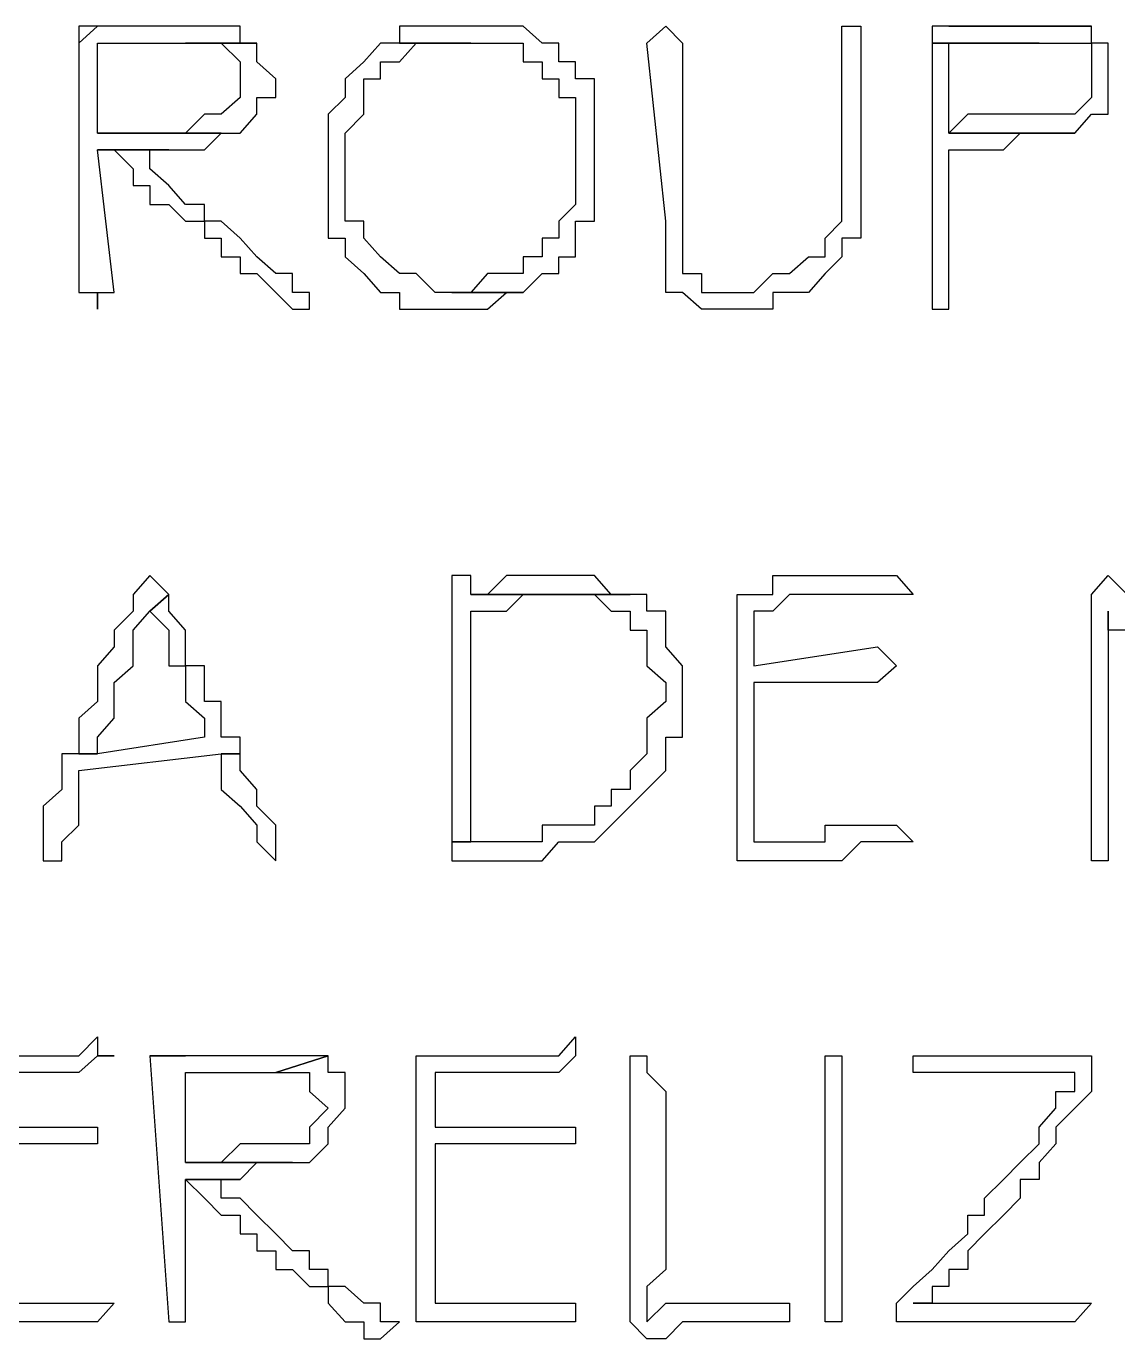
# Model space of a CAD drawing. Header units: millimetres. Extents: x -518.8 to -461.2, y 3.5 to 44.2.
# Drawn here: x -510.979 to -510.5876, y 29.7676 to 30.2383 of the extents above; entities that cross this region are included whole.
import ezdxf

# ---------------------------------------------------------------- set-up
doc = ezdxf.new("R2010")
doc.units = ezdxf.units.MM
doc.header["$MEASUREMENT"] = 0
doc.layers.add('MYSOLIDS', color=7, linetype='Continuous')

msp = doc.modelspace()

# ---------------------------------------------------------------- linework, layer by layer
at = {"layer": 'MYSOLIDS'}
for points in [[(-510.91506, 30.2383), (-510.91506, 30.2383), (-510.92183, 30.2383), (-510.92784, 30.2383), (-510.93461, 30.2383), (-510.93461, 30.2383), (-510.93461, 30.2383), (-510.94062, 30.2383), (-510.94739, 30.2383), (-510.9534, 30.2383), (-510.96017, 30.23229), (-510.96017, 30.14281), (-510.9534, 30.14281), (-510.9534, 30.1368), (-510.9534, 30.14281), (-510.94739, 30.14281), (-510.94739, 30.14281), (-510.9534, 30.19394), (-510.92784, 30.19394), (-510.92183, 30.19394), (-510.92183, 30.19394), (-510.91506, 30.19394), (-510.90904, 30.19996), (-510.90904, 30.19996), (-510.9534, 30.19996), (-510.9534, 30.23229), (-510.9534, 30.23229), (-510.94739, 30.23229), (-510.94062, 30.23229), (-510.93461, 30.23229), (-510.93461, 30.23229), (-510.92784, 30.23229), (-510.92183, 30.23229), (-510.92183, 30.23229), (-510.89626, 30.23229), (-510.90228, 30.23229), (-510.90228, 30.2383), (-510.90904, 30.2383), (-510.91506, 30.2383), (-510.91506, 30.2383), (-510.91506, 30.2383)], [(-510.9534, 30.2383), (-510.96017, 30.2383), (-510.96017, 30.23229), (-510.9534, 30.2383), (-510.9534, 30.2383), (-510.9534, 30.2383), (-510.9534, 30.2383)], [(-510.81957, 30.2383), (-510.81957, 30.2383), (-510.82634, 30.2383), (-510.83235, 30.2383), (-510.83235, 30.2383), (-510.83912, 30.2383), (-510.84513, 30.2383), (-510.84513, 30.23229), (-510.81957, 30.23229), (-510.81957, 30.23229), (-510.81355, 30.23229), (-510.81355, 30.23229), (-510.80679, 30.23229), (-510.80077, 30.23229), (-510.80077, 30.22552), (-510.79401, 30.22552), (-510.79401, 30.22552), (-510.79401, 30.2195), (-510.78799, 30.2195), (-510.78799, 30.21274), (-510.78198, 30.21274), (-510.78198, 30.20672), (-510.78198, 30.19996), (-510.78198, 30.19996), (-510.78198, 30.19394), (-510.78198, 30.19394), (-510.78198, 30.18717), (-510.78198, 30.18116), (-510.78198, 30.18116), (-510.78198, 30.17439), (-510.78799, 30.16838), (-510.78799, 30.16838), (-510.78799, 30.16236), (-510.79401, 30.16236), (-510.79401, 30.15559), (-510.80077, 30.15559), (-510.80077, 30.14958), (-510.80679, 30.14958), (-510.80679, 30.14958), (-510.81355, 30.14958), (-510.81957, 30.14281), (-510.81957, 30.14281), (-510.82634, 30.14281), (-510.80077, 30.14281), (-510.80077, 30.14281), (-510.79401, 30.14958), (-510.79401, 30.14958), (-510.78799, 30.14958), (-510.78799, 30.15559), (-510.78198, 30.15559), (-510.78198, 30.16236), (-510.78198, 30.16838), (-510.77521, 30.16838), (-510.77521, 30.17439), (-510.77521, 30.17439), (-510.77521, 30.18116), (-510.77521, 30.18717), (-510.77521, 30.18717), (-510.77521, 30.19394), (-510.77521, 30.19394), (-510.77521, 30.19996), (-510.77521, 30.20672), (-510.77521, 30.20672), (-510.77521, 30.21274), (-510.77521, 30.2195), (-510.78198, 30.2195), (-510.78198, 30.22552), (-510.78799, 30.22552), (-510.78799, 30.23229), (-510.78799, 30.23229), (-510.79401, 30.23229), (-510.80077, 30.2383), (-510.80077, 30.2383), (-510.80679, 30.2383), (-510.81355, 30.2383), (-510.81355, 30.2383), (-510.81957, 30.2383), (-510.81957, 30.2383)], [(-510.75641, 30.23229), (-510.74964, 30.2383), (-510.74964, 30.2383), (-510.74964, 30.2383), (-510.74964, 30.2383), (-510.74964, 30.2383), (-510.74964, 30.2383), (-510.74363, 30.23229), (-510.74363, 30.23229), (-510.74363, 30.16838), (-510.74363, 30.16236), (-510.74363, 30.15559), (-510.74363, 30.14958), (-510.74363, 30.14958), (-510.73686, 30.14958), (-510.73686, 30.14281), (-510.73085, 30.14281), (-510.73085, 30.14281), (-510.72408, 30.14281), (-510.71807, 30.14281), (-510.71807, 30.14281), (-510.7113, 30.14958), (-510.70528, 30.14958), (-510.70528, 30.14958), (-510.69852, 30.15559), (-510.69852, 30.15559), (-510.6925, 30.15559), (-510.6925, 30.16236), (-510.6925, 30.16236), (-510.68649, 30.16838), (-510.68649, 30.16838), (-510.68649, 30.17439), (-510.68649, 30.17439), (-510.68649, 30.18116), (-510.68649, 30.18717), (-510.68649, 30.19394), (-510.68649, 30.19996), (-510.68649, 30.19996), (-510.68649, 30.20672), (-510.68649, 30.21274), (-510.68649, 30.2195), (-510.68649, 30.2195), (-510.68649, 30.22552), (-510.68649, 30.23229), (-510.68649, 30.23229), (-510.68649, 30.23229), (-510.68649, 30.2383), (-510.68649, 30.2383), (-510.68649, 30.2383), (-510.68649, 30.2383), (-510.67972, 30.2383), (-510.67972, 30.23229), (-510.67972, 30.23229), (-510.67972, 30.22552), (-510.67972, 30.22552), (-510.67972, 30.2195), (-510.67972, 30.21274), (-510.67972, 30.20672), (-510.67972, 30.19996), (-510.67972, 30.19394), (-510.67972, 30.18717), (-510.67972, 30.18116), (-510.67972, 30.18116), (-510.67972, 30.17439), (-510.67972, 30.17439), (-510.67972, 30.16838), (-510.67972, 30.16236), (-510.68649, 30.16236), (-510.68649, 30.16236), (-510.68649, 30.15559), (-510.68649, 30.15559), (-510.6925, 30.14958), (-510.6925, 30.14958), (-510.69852, 30.14281), (-510.69852, 30.14281), (-510.70528, 30.14281), (-510.7113, 30.14281), (-510.7113, 30.1368), (-510.71807, 30.1368), (-510.72408, 30.1368), (-510.73085, 30.1368), (-510.73085, 30.1368), (-510.73686, 30.1368), (-510.73686, 30.1368), (-510.74363, 30.14281), (-510.74363, 30.14281), (-510.74964, 30.14281), (-510.74964, 30.14958), (-510.74964, 30.14958), (-510.74964, 30.15559), (-510.74964, 30.16236), (-510.74964, 30.16838), (-510.74964, 30.16838), (-510.75641, 30.23229), (-510.75641, 30.23229), (-510.75641, 30.23229)], [(-510.64814, 30.2383), (-510.65416, 30.2383), (-510.65416, 30.2383), (-510.65416, 30.23229), (-510.65416, 30.23229), (-510.61581, 30.23229), (-510.61581, 30.23229), (-510.6098, 30.23229), (-510.60303, 30.23229), (-510.59701, 30.23229), (-510.59701, 30.22552), (-510.59701, 30.22552), (-510.59701, 30.2195), (-510.59701, 30.2195), (-510.59701, 30.21274), (-510.59701, 30.21274), (-510.60303, 30.20672), (-510.6098, 30.20672), (-510.6098, 30.20672), (-510.6098, 30.20672), (-510.61581, 30.20672), (-510.61581, 30.20672), (-510.62258, 30.20672), (-510.62859, 30.20672), (-510.63536, 30.20672), (-510.64137, 30.20672), (-510.64814, 30.19996), (-510.60303, 30.19996), (-510.59701, 30.20672), (-510.59701, 30.20672), (-510.591, 30.20672), (-510.591, 30.21274), (-510.591, 30.2195), (-510.591, 30.2195), (-510.591, 30.22552), (-510.591, 30.22552), (-510.591, 30.23229), (-510.59701, 30.23229), (-510.59701, 30.2383), (-510.64814, 30.2383), (-510.64814, 30.2383), (-510.64814, 30.2383), (-510.64814, 30.2383)], [(-510.61581, 30.2383), (-510.61581, 30.2383), (-510.62258, 30.2383), (-510.62859, 30.2383), (-510.63536, 30.2383), (-510.63536, 30.2383), (-510.64137, 30.2383), (-510.64814, 30.2383), (-510.59701, 30.2383), (-510.60303, 30.2383), (-510.60303, 30.2383), (-510.6098, 30.2383), (-510.61581, 30.2383), (-510.61581, 30.2383)], [(-510.89626, 30.23229), (-510.92183, 30.23229), (-510.91506, 30.23229), (-510.90904, 30.23229), (-510.90904, 30.23229), (-510.90228, 30.22552), (-510.90228, 30.22552), (-510.90228, 30.22552), (-510.90228, 30.2195), (-510.90228, 30.2195), (-510.90228, 30.21274), (-510.90228, 30.21274), (-510.90904, 30.20672), (-510.90904, 30.20672), (-510.91506, 30.20672), (-510.91506, 30.20672), (-510.92183, 30.19996), (-510.92183, 30.19996), (-510.92784, 30.19996), (-510.93461, 30.19996), (-510.94062, 30.19996), (-510.94739, 30.19996), (-510.9534, 30.19996), (-510.90904, 30.19996), (-510.90228, 30.19996), (-510.90228, 30.19996), (-510.89626, 30.20672), (-510.89626, 30.20672), (-510.89626, 30.21274), (-510.88949, 30.21274), (-510.88949, 30.2195), (-510.88949, 30.2195), (-510.89626, 30.22552), (-510.89626, 30.23229), (-510.89626, 30.23229), (-510.89626, 30.23229)], [(-510.84513, 30.23229), (-510.8519, 30.23229), (-510.8519, 30.23229), (-510.85792, 30.22552), (-510.85792, 30.22552), (-510.86468, 30.2195), (-510.86468, 30.2195), (-510.86468, 30.21274), (-510.8707, 30.20672), (-510.8707, 30.20672), (-510.8707, 30.19996), (-510.8707, 30.19394), (-510.8707, 30.19394), (-510.8707, 30.18717), (-510.8707, 30.18116), (-510.8707, 30.18116), (-510.8707, 30.17439), (-510.8707, 30.16838), (-510.8707, 30.16236), (-510.86468, 30.16236), (-510.86468, 30.15559), (-510.86468, 30.15559), (-510.85792, 30.14958), (-510.85792, 30.14958), (-510.8519, 30.14281), (-510.8519, 30.14281), (-510.84513, 30.14281), (-510.84513, 30.1368), (-510.83912, 30.1368), (-510.83235, 30.1368), (-510.82634, 30.1368), (-510.82634, 30.1368), (-510.81957, 30.1368), (-510.81957, 30.1368), (-510.81355, 30.1368), (-510.80679, 30.14281), (-510.80679, 30.14281), (-510.80077, 30.14281), (-510.82634, 30.14281), (-510.83235, 30.14281), (-510.83235, 30.14281), (-510.83912, 30.14958), (-510.84513, 30.14958), (-510.84513, 30.14958), (-510.8519, 30.15559), (-510.8519, 30.15559), (-510.8519, 30.15559), (-510.85792, 30.16236), (-510.85792, 30.16236), (-510.85792, 30.16838), (-510.86468, 30.16838), (-510.86468, 30.17439), (-510.86468, 30.18116), (-510.86468, 30.18717), (-510.86468, 30.18717), (-510.86468, 30.19394), (-510.86468, 30.19394), (-510.86468, 30.19996), (-510.85792, 30.20672), (-510.85792, 30.21274), (-510.85792, 30.21274), (-510.85792, 30.2195), (-510.8519, 30.2195), (-510.8519, 30.22552), (-510.84513, 30.22552), (-510.84513, 30.22552), (-510.83912, 30.23229), (-510.83235, 30.23229), (-510.83235, 30.23229), (-510.82634, 30.23229), (-510.81957, 30.23229), (-510.84513, 30.23229), (-510.84513, 30.23229)], [(-510.65416, 30.23229), (-510.65416, 30.23229), (-510.65416, 30.22552), (-510.65416, 30.22552), (-510.65416, 30.2195), (-510.65416, 30.21274), (-510.65416, 30.21274), (-510.65416, 30.20672), (-510.65416, 30.19996), (-510.65416, 30.19996), (-510.65416, 30.19394), (-510.65416, 30.18717), (-510.65416, 30.18116), (-510.65416, 30.18116), (-510.65416, 30.17439), (-510.65416, 30.16838), (-510.65416, 30.16236), (-510.65416, 30.16236), (-510.65416, 30.15559), (-510.65416, 30.14958), (-510.65416, 30.14958), (-510.65416, 30.14281), (-510.65416, 30.1368), (-510.65416, 30.1368), (-510.64814, 30.1368), (-510.64814, 30.14281), (-510.64814, 30.14281), (-510.64814, 30.14958), (-510.64814, 30.15559), (-510.64814, 30.16236), (-510.64814, 30.16236), (-510.64814, 30.16838), (-510.64814, 30.17439), (-510.64814, 30.17439), (-510.64814, 30.18116), (-510.64814, 30.18717), (-510.64814, 30.18717), (-510.64814, 30.19394), (-510.64814, 30.19394), (-510.64137, 30.19394), (-510.64137, 30.19394), (-510.63536, 30.19394), (-510.62859, 30.19394), (-510.62258, 30.19996), (-510.62258, 30.19996), (-510.61581, 30.19996), (-510.6098, 30.19996), (-510.6098, 30.19996), (-510.60303, 30.19996), (-510.60303, 30.19996), (-510.64814, 30.19996), (-510.64814, 30.20672), (-510.64814, 30.21274), (-510.64814, 30.21274), (-510.64814, 30.2195), (-510.64814, 30.2195), (-510.64814, 30.22552), (-510.64814, 30.23229), (-510.64137, 30.23229), (-510.63536, 30.23229), (-510.63536, 30.23229), (-510.62859, 30.23229), (-510.62859, 30.23229), (-510.62258, 30.23229), (-510.61581, 30.23229), (-510.61581, 30.23229), (-510.65416, 30.23229), (-510.65416, 30.23229)], [(-510.92784, 30.19394), (-510.9534, 30.19394), (-510.94739, 30.19394), (-510.94062, 30.18717), (-510.94062, 30.18116), (-510.93461, 30.18116), (-510.93461, 30.17439), (-510.92784, 30.17439), (-510.92183, 30.16838), (-510.92183, 30.16838), (-510.91506, 30.16838), (-510.91506, 30.16236), (-510.90904, 30.16236), (-510.90904, 30.15559), (-510.90228, 30.15559), (-510.90228, 30.14958), (-510.90228, 30.14958), (-510.89626, 30.14958), (-510.88949, 30.14281), (-510.88348, 30.1368), (-510.88348, 30.1368), (-510.87746, 30.1368), (-510.87746, 30.1368), (-510.87746, 30.1368), (-510.87746, 30.1368), (-510.87746, 30.1368), (-510.87746, 30.14281), (-510.88348, 30.14281), (-510.88348, 30.14281), (-510.88348, 30.14958), (-510.88949, 30.14958), (-510.88949, 30.14958), (-510.89626, 30.15559), (-510.89626, 30.15559), (-510.90228, 30.16236), (-510.90228, 30.16236), (-510.90904, 30.16838), (-510.91506, 30.16838), (-510.91506, 30.17439), (-510.92183, 30.17439), (-510.92183, 30.17439), (-510.92784, 30.18116), (-510.92784, 30.18116), (-510.93461, 30.18717), (-510.93461, 30.19394), (-510.94062, 30.19394), (-510.94062, 30.19394), (-510.93461, 30.19394), (-510.92784, 30.19394), (-510.92784, 30.19394)], [(-510.93461, 30.04131), (-510.93461, 30.04131), (-510.93461, 30.04131), (-510.93461, 30.04131), (-510.94062, 30.03454), (-510.94062, 30.03454), (-510.94062, 30.02853), (-510.94739, 30.02176), (-510.94739, 30.01574), (-510.9534, 30.00898), (-510.9534, 30.00296), (-510.9534, 29.9962), (-510.9534, 29.9962), (-510.96017, 29.99018), (-510.96017, 29.99018), (-510.96017, 29.98341), (-510.96017, 29.9774), (-510.9534, 29.9774), (-510.9534, 29.98341), (-510.9534, 29.98341), (-510.94739, 29.99018), (-510.94739, 29.9962), (-510.94739, 30.00296), (-510.94739, 30.00296), (-510.94739, 30.00296), (-510.94062, 30.00898), (-510.94062, 30.00898), (-510.94062, 30.01574), (-510.94062, 30.02176), (-510.93461, 30.02853), (-510.93461, 30.02853), (-510.92784, 30.03454), (-510.92784, 30.03454), (-510.93461, 30.04131), (-510.93461, 30.04131), (-510.93461, 30.04131)], [(-510.81957, 30.04131), (-510.82634, 30.04131), (-510.82634, 30.03454), (-510.82634, 30.02853), (-510.82634, 30.02853), (-510.82634, 30.02176), (-510.82634, 30.02176), (-510.82634, 30.01574), (-510.82634, 30.00898), (-510.82634, 30.00296), (-510.82634, 30.00296), (-510.82634, 29.9962), (-510.82634, 29.99018), (-510.82634, 29.98341), (-510.82634, 29.98341), (-510.82634, 29.9774), (-510.82634, 29.97138), (-510.82634, 29.97138), (-510.82634, 29.96462), (-510.82634, 29.9586), (-510.82634, 29.95183), (-510.82634, 29.94582), (-510.82634, 29.94582), (-510.81957, 29.94582), (-510.81957, 29.95183), (-510.81957, 29.9586), (-510.81957, 29.9586), (-510.81957, 29.96462), (-510.81957, 29.96462), (-510.81957, 29.97138), (-510.81957, 29.9774), (-510.81957, 29.9774), (-510.81957, 29.98341), (-510.81957, 29.99018), (-510.81957, 29.9962), (-510.81957, 29.9962), (-510.81957, 30.00296), (-510.81957, 30.00898), (-510.81957, 30.00898), (-510.81957, 30.01574), (-510.81957, 30.02176), (-510.81957, 30.02853), (-510.81957, 30.02853), (-510.81957, 30.02853), (-510.81355, 30.02853), (-510.80679, 30.02853), (-510.80077, 30.03454), (-510.80077, 30.03454), (-510.79401, 30.03454), (-510.78799, 30.03454), (-510.78799, 30.03454), (-510.76243, 30.03454), (-510.76919, 30.03454), (-510.81957, 30.03454), (-510.81957, 30.04131), (-510.81957, 30.04131), (-510.81957, 30.04131)], [(-510.78799, 30.04131), (-510.78799, 30.04131), (-510.79401, 30.04131), (-510.80077, 30.04131), (-510.80077, 30.04131), (-510.80077, 30.04131), (-510.80679, 30.04131), (-510.81355, 30.03454), (-510.81957, 30.03454), (-510.76919, 30.03454), (-510.76919, 30.03454), (-510.77521, 30.04131), (-510.78198, 30.04131), (-510.78799, 30.04131), (-510.78799, 30.04131)], [(-510.71807, 30.00898), (-510.67371, 30.01574), (-510.67371, 30.01574), (-510.66694, 30.00898), (-510.66694, 30.00898), (-510.66694, 30.00898), (-510.66694, 30.00898), (-510.66694, 30.00898), (-510.66694, 30.00898), (-510.67371, 30.00296), (-510.67371, 30.00296), (-510.71807, 30.00296), (-510.71807, 29.9962), (-510.71807, 29.9962), (-510.71807, 29.9962), (-510.71807, 29.9962), (-510.71807, 29.99018), (-510.71807, 29.99018), (-510.71807, 29.98341), (-510.71807, 29.9774), (-510.71807, 29.9774), (-510.71807, 29.97138), (-510.71807, 29.96462), (-510.71807, 29.96462), (-510.71807, 29.9586), (-510.71807, 29.95183), (-510.71807, 29.94582), (-510.71807, 29.94582), (-510.7113, 29.94582), (-510.7113, 29.94582), (-510.70528, 29.94582), (-510.69852, 29.94582), (-510.6925, 29.94582), (-510.6925, 29.95183), (-510.6925, 29.95183), (-510.68649, 29.95183), (-510.67972, 29.95183), (-510.67371, 29.95183), (-510.66694, 29.95183), (-510.66694, 29.95183), (-510.66694, 29.95183), (-510.66694, 29.95183), (-510.66092, 29.94582), (-510.66092, 29.94582), (-510.66694, 29.94582), (-510.66694, 29.94582), (-510.67371, 29.94582), (-510.67972, 29.94582), (-510.67972, 29.94582), (-510.68649, 29.93905), (-510.6925, 29.93905), (-510.6925, 29.93905), (-510.69852, 29.93905), (-510.70528, 29.93905), (-510.7113, 29.93905), (-510.7113, 29.93905), (-510.71807, 29.93905), (-510.71807, 29.93905), (-510.71807, 29.93905), (-510.72408, 29.93905), (-510.72408, 29.93905), (-510.72408, 29.94582), (-510.72408, 29.94582), (-510.72408, 29.94582), (-510.72408, 29.95183), (-510.72408, 29.95183), (-510.72408, 29.9586), (-510.72408, 29.96462), (-510.72408, 29.97138), (-510.72408, 29.97138), (-510.72408, 29.9774), (-510.72408, 29.98341), (-510.72408, 29.99018), (-510.72408, 29.99018), (-510.72408, 29.9962), (-510.72408, 30.00296), (-510.72408, 30.00296), (-510.72408, 30.00898), (-510.72408, 30.01574), (-510.72408, 30.02176), (-510.72408, 30.02176), (-510.72408, 30.02853), (-510.72408, 30.02853), (-510.72408, 30.03454), (-510.72408, 30.03454), (-510.72408, 30.03454), (-510.72408, 30.03454), (-510.71807, 30.03454), (-510.71807, 30.03454), (-510.7113, 30.03454), (-510.7113, 30.04131), (-510.70528, 30.04131), (-510.70528, 30.04131), (-510.69852, 30.04131), (-510.6925, 30.04131), (-510.6925, 30.04131), (-510.68649, 30.04131), (-510.68649, 30.04131), (-510.67972, 30.04131), (-510.67371, 30.04131), (-510.67371, 30.04131), (-510.66694, 30.04131), (-510.66694, 30.04131), (-510.66694, 30.04131), (-510.66694, 30.04131), (-510.66092, 30.03454), (-510.66092, 30.03454), (-510.66092, 30.03454), (-510.66694, 30.03454), (-510.66694, 30.03454), (-510.67371, 30.03454), (-510.67972, 30.03454), (-510.68649, 30.03454), (-510.6925, 30.03454), (-510.6925, 30.03454), (-510.69852, 30.03454), (-510.70528, 30.03454), (-510.7113, 30.02853), (-510.71807, 30.02853), (-510.71807, 30.02853), (-510.71807, 30.02853), (-510.71807, 30.02176), (-510.71807, 30.02176), (-510.71807, 30.01574), (-510.71807, 30.00898), (-510.71807, 30.00898), (-510.71807, 30.00898), (-510.71807, 30.00898), (-510.71807, 30.00898)], [(-510.591, 30.02853), (-510.591, 30.02176), (-510.591, 30.01574), (-510.591, 30.00898), (-510.591, 30.00296), (-510.591, 30.00296), (-510.591, 29.9962), (-510.591, 29.9962), (-510.591, 29.99018), (-510.591, 29.98341), (-510.591, 29.98341), (-510.591, 29.9774), (-510.591, 29.97138), (-510.591, 29.97138), (-510.591, 29.96462), (-510.591, 29.9586), (-510.591, 29.9586), (-510.591, 29.95183), (-510.591, 29.94582), (-510.591, 29.94582), (-510.591, 29.93905), (-510.591, 29.93905), (-510.591, 29.93905), (-510.591, 29.93905), (-510.59701, 29.93905), (-510.59701, 29.93905), (-510.59701, 29.94582), (-510.59701, 29.94582), (-510.59701, 29.94582), (-510.59701, 29.94582), (-510.59701, 29.95183), (-510.59701, 29.9586), (-510.59701, 29.9586), (-510.59701, 29.96462), (-510.59701, 29.97138), (-510.59701, 29.9774), (-510.59701, 29.9774), (-510.59701, 29.98341), (-510.59701, 29.99018), (-510.59701, 29.9962), (-510.59701, 29.9962), (-510.59701, 30.00296), (-510.59701, 30.00898), (-510.59701, 30.01574), (-510.59701, 30.01574), (-510.59701, 30.02176), (-510.59701, 30.02853), (-510.59701, 30.02853), (-510.59701, 30.02853), (-510.59701, 30.03454), (-510.59701, 30.03454), (-510.59701, 30.03454), (-510.59701, 30.03454), (-510.591, 30.04131), (-510.591, 30.04131), (-510.591, 30.04131), (-510.58423, 30.03454)], [(-510.92784, 30.03454), (-510.93461, 30.02853), (-510.93461, 30.02853), (-510.92784, 30.02176), (-510.92784, 30.02176), (-510.92784, 30.01574), (-510.92784, 30.00898), (-510.92183, 30.00898), (-510.92183, 30.00296), (-510.92183, 29.9962), (-510.92183, 29.9962), (-510.91506, 29.99018), (-510.91506, 29.98341), (-510.91506, 29.98341), (-510.9534, 29.9774), (-510.96017, 29.9774), (-510.96619, 29.9774), (-510.96619, 29.97138), (-510.96619, 29.96462), (-510.96619, 29.96462), (-510.96619, 29.96462), (-510.97295, 29.9586), (-510.97295, 29.95183), (-510.97295, 29.94582), (-510.97295, 29.94582), (-510.97295, 29.93905), (-510.97295, 29.93905), (-510.96619, 29.93905), (-510.96619, 29.94582), (-510.96619, 29.94582), (-510.96017, 29.95183), (-510.96017, 29.95183), (-510.96017, 29.9586), (-510.96017, 29.96462), (-510.96017, 29.97138), (-510.96017, 29.97138), (-510.90904, 29.9774), (-510.90228, 29.9774), (-510.90228, 29.98341), (-510.90904, 29.98341), (-510.90904, 29.99018), (-510.90904, 29.9962), (-510.91506, 29.9962), (-510.91506, 30.00296), (-510.91506, 30.00296), (-510.91506, 30.00898), (-510.92183, 30.00898), (-510.92183, 30.01574), (-510.92183, 30.01574), (-510.92183, 30.02176), (-510.92183, 30.02176), (-510.92784, 30.02853), (-510.92784, 30.03454), (-510.92784, 30.03454)], [(-510.76243, 30.03454), (-510.78799, 30.03454), (-510.78799, 30.03454), (-510.78198, 30.03454), (-510.77521, 30.03454), (-510.76919, 30.02853), (-510.76919, 30.02853), (-510.76243, 30.02853), (-510.76243, 30.02176), (-510.76243, 30.02176), (-510.75641, 30.02176), (-510.75641, 30.01574), (-510.75641, 30.01574), (-510.75641, 30.00898), (-510.74964, 30.00296), (-510.74964, 29.9962), (-510.74964, 29.9962), (-510.75641, 29.99018), (-510.75641, 29.98341), (-510.75641, 29.98341), (-510.75641, 29.9774), (-510.76243, 29.97138), (-510.76243, 29.97138), (-510.76243, 29.96462), (-510.76919, 29.96462), (-510.76919, 29.9586), (-510.77521, 29.9586), (-510.77521, 29.95183), (-510.78198, 29.95183), (-510.78198, 29.95183), (-510.78799, 29.95183), (-510.79401, 29.95183), (-510.79401, 29.94582), (-510.80077, 29.94582), (-510.80077, 29.94582), (-510.80679, 29.94582), (-510.81355, 29.94582), (-510.81957, 29.94582), (-510.82634, 29.94582), (-510.82634, 29.94582), (-510.82634, 29.93905), (-510.81957, 29.93905), (-510.81957, 29.93905), (-510.81355, 29.93905), (-510.80679, 29.93905), (-510.80679, 29.93905), (-510.80077, 29.93905), (-510.79401, 29.93905), (-510.79401, 29.93905), (-510.78799, 29.94582), (-510.78198, 29.94582), (-510.78198, 29.94582), (-510.77521, 29.94582), (-510.76919, 29.95183), (-510.76919, 29.95183), (-510.76919, 29.95183), (-510.76243, 29.9586), (-510.76243, 29.9586), (-510.75641, 29.96462), (-510.75641, 29.96462), (-510.74964, 29.97138), (-510.74964, 29.97138), (-510.74964, 29.9774), (-510.74964, 29.98341), (-510.74363, 29.98341), (-510.74363, 29.99018), (-510.74363, 29.9962), (-510.74363, 29.9962), (-510.74363, 30.00296), (-510.74363, 30.00296), (-510.74363, 30.00898), (-510.74964, 30.01574), (-510.74964, 30.02176), (-510.74964, 30.02176), (-510.74964, 30.02853), (-510.75641, 30.02853), (-510.75641, 30.02853), (-510.75641, 30.03454), (-510.76243, 30.03454), (-510.76243, 30.03454)], [(-510.58423, 30.02176), (-510.591, 30.02176), (-510.591, 30.02853), (-510.591, 30.02853), (-510.591, 30.02853), (-510.591, 30.02853)], [(-510.90228, 29.9774), (-510.90904, 29.9774), (-510.90904, 29.97138), (-510.90904, 29.97138), (-510.90904, 29.96462), (-510.90228, 29.9586), (-510.90228, 29.9586), (-510.89626, 29.95183), (-510.89626, 29.94582), (-510.89626, 29.94582), (-510.88949, 29.93905), (-510.88949, 29.93905), (-510.88949, 29.93905), (-510.88949, 29.94582), (-510.88949, 29.94582), (-510.88949, 29.95183), (-510.89626, 29.9586), (-510.89626, 29.96462), (-510.89626, 29.96462), (-510.90228, 29.97138), (-510.90228, 29.9774), (-510.90228, 29.9774)], [(-510.98498, 29.86913), (-510.97897, 29.86913), (-510.97897, 29.86913), (-510.97295, 29.86913), (-510.97295, 29.86913), (-510.96619, 29.86913), (-510.96017, 29.86913), (-510.96017, 29.86913), (-510.9534, 29.8759), (-510.9534, 29.8759), (-510.9534, 29.86913), (-510.9534, 29.86913), (-510.94739, 29.86913), (-510.94739, 29.86913), (-510.94739, 29.86913), (-510.9534, 29.86913), (-510.9534, 29.86913), (-510.96017, 29.86311), (-510.96619, 29.86311), (-510.97295, 29.86311), (-510.97897, 29.86311), (-510.97897, 29.86311), (-510.98498, 29.86311)], [(-510.83235, 29.84356), (-510.78799, 29.84356), (-510.78799, 29.84356), (-510.78198, 29.84356), (-510.78198, 29.84356), (-510.78198, 29.84356), (-510.78198, 29.84356), (-510.78198, 29.83755), (-510.78198, 29.83755), (-510.78799, 29.83755), (-510.78799, 29.83755), (-510.83235, 29.83755), (-510.83235, 29.83078), (-510.83235, 29.83078), (-510.83235, 29.82477), (-510.83235, 29.82477), (-510.83235, 29.82477), (-510.83235, 29.818), (-510.83235, 29.81199), (-510.83235, 29.81199), (-510.83235, 29.80522), (-510.83235, 29.80522), (-510.83235, 29.7992), (-510.83235, 29.79244), (-510.83235, 29.79244), (-510.83235, 29.78642), (-510.83235, 29.78041), (-510.83235, 29.78041), (-510.83235, 29.78041), (-510.82634, 29.78041), (-510.81957, 29.78041), (-510.81355, 29.78041), (-510.81355, 29.78041), (-510.80679, 29.78041), (-510.80679, 29.78041), (-510.80077, 29.78041), (-510.79401, 29.78041), (-510.78799, 29.78041), (-510.78799, 29.78041), (-510.78198, 29.78041), (-510.78198, 29.78041), (-510.78198, 29.78041), (-510.78198, 29.78041), (-510.78198, 29.78041), (-510.78198, 29.77364), (-510.78198, 29.77364), (-510.78799, 29.77364), (-510.79401, 29.77364), (-510.79401, 29.77364), (-510.80077, 29.77364), (-510.80679, 29.77364), (-510.81355, 29.77364), (-510.81355, 29.77364), (-510.81957, 29.77364), (-510.82634, 29.77364), (-510.83235, 29.77364), (-510.83235, 29.77364), (-510.83912, 29.77364), (-510.83912, 29.77364), (-510.83912, 29.77364), (-510.83912, 29.77364), (-510.83912, 29.77364), (-510.83912, 29.77364), (-510.83912, 29.78041), (-510.83912, 29.78041), (-510.83912, 29.78642), (-510.83912, 29.79244), (-510.83912, 29.7992), (-510.83912, 29.7992), (-510.83912, 29.80522), (-510.83912, 29.81199), (-510.83912, 29.818), (-510.83912, 29.818), (-510.83912, 29.82477), (-510.83912, 29.82477), (-510.83912, 29.83078), (-510.83912, 29.83755), (-510.83912, 29.84356), (-510.83912, 29.84356), (-510.83912, 29.85033), (-510.83912, 29.85635), (-510.83912, 29.85635), (-510.83912, 29.86311), (-510.83912, 29.86311), (-510.83912, 29.86311), (-510.83912, 29.86913), (-510.83912, 29.86913), (-510.83912, 29.86913), (-510.83235, 29.86913), (-510.83235, 29.86913), (-510.82634, 29.86913), (-510.81957, 29.86913), (-510.81957, 29.86913), (-510.81355, 29.86913), (-510.81355, 29.86913), (-510.80679, 29.86913), (-510.80077, 29.86913), (-510.80077, 29.86913), (-510.79401, 29.86913), (-510.78799, 29.86913), (-510.78799, 29.86913), (-510.78198, 29.8759), (-510.78198, 29.8759), (-510.78198, 29.86913), (-510.78198, 29.86913), (-510.78198, 29.86913), (-510.78198, 29.86913), (-510.78198, 29.86913), (-510.78198, 29.86913), (-510.78198, 29.86913), (-510.78799, 29.86311), (-510.79401, 29.86311), (-510.80077, 29.86311), (-510.80679, 29.86311), (-510.81355, 29.86311), (-510.81957, 29.86311), (-510.81957, 29.86311), (-510.82634, 29.86311), (-510.83235, 29.86311), (-510.83235, 29.86311), (-510.83235, 29.85635), (-510.83235, 29.85635), (-510.83235, 29.85033), (-510.83235, 29.85033), (-510.83235, 29.84356), (-510.83235, 29.84356), (-510.83235, 29.84356), (-510.83235, 29.84356), (-510.83235, 29.84356)], [(-510.88949, 29.86913), (-510.88949, 29.86913), (-510.89626, 29.86913), (-510.90228, 29.86913), (-510.90904, 29.86913), (-510.90904, 29.86913), (-510.90904, 29.86913), (-510.91506, 29.86913), (-510.92183, 29.86913), (-510.92183, 29.86913), (-510.93461, 29.86913), (-510.92784, 29.77364), (-510.92784, 29.77364), (-510.92784, 29.77364), (-510.92183, 29.77364), (-510.92183, 29.77364), (-510.92183, 29.77364), (-510.92183, 29.82477), (-510.90228, 29.82477), (-510.89626, 29.83078), (-510.88949, 29.83078), (-510.88949, 29.83078), (-510.88348, 29.83078), (-510.88348, 29.83078), (-510.92183, 29.83078), (-510.92183, 29.86311), (-510.92183, 29.86311), (-510.92183, 29.86311), (-510.91506, 29.86311), (-510.90904, 29.86311), (-510.90228, 29.86311), (-510.90228, 29.86311), (-510.89626, 29.86311), (-510.88949, 29.86311), (-510.8707, 29.86913), (-510.8707, 29.86913), (-510.87746, 29.86913), (-510.88348, 29.86913), (-510.88348, 29.86913), (-510.88949, 29.86913), (-510.88949, 29.86913)], [(-510.92784, 29.86913), (-510.92784, 29.86913), (-510.93461, 29.86913), (-510.92183, 29.86913), (-510.92784, 29.86913), (-510.92784, 29.86913), (-510.92784, 29.86913)], [(-510.8707, 29.86913), (-510.88949, 29.86311), (-510.88949, 29.86311), (-510.88348, 29.86311), (-510.88348, 29.86311), (-510.87746, 29.86311), (-510.87746, 29.86311), (-510.87746, 29.85635), (-510.8707, 29.85033), (-510.8707, 29.85033), (-510.87746, 29.84356), (-510.87746, 29.84356), (-510.87746, 29.83755), (-510.88348, 29.83755), (-510.88348, 29.83755), (-510.88949, 29.83755), (-510.89626, 29.83755), (-510.89626, 29.83755), (-510.90228, 29.83755), (-510.90904, 29.83078), (-510.91506, 29.83078), (-510.91506, 29.83078), (-510.92183, 29.83078), (-510.88348, 29.83078), (-510.87746, 29.83078), (-510.87746, 29.83078), (-510.8707, 29.83755), (-510.8707, 29.83755), (-510.8707, 29.84356), (-510.86468, 29.85033), (-510.86468, 29.85033), (-510.86468, 29.85635), (-510.86468, 29.86311), (-510.8707, 29.86311), (-510.8707, 29.86913), (-510.8707, 29.86913)], [(-510.75641, 29.77364), (-510.74964, 29.78041), (-510.74363, 29.78041), (-510.73686, 29.78041), (-510.73686, 29.78041), (-510.73085, 29.78041), (-510.72408, 29.78041), (-510.71807, 29.78041), (-510.71807, 29.78041), (-510.7113, 29.78041), (-510.7113, 29.78041), (-510.70528, 29.78041), (-510.70528, 29.78041), (-510.70528, 29.77364), (-510.70528, 29.77364), (-510.70528, 29.77364), (-510.7113, 29.77364), (-510.71807, 29.77364), (-510.71807, 29.77364), (-510.71807, 29.77364), (-510.72408, 29.77364), (-510.73085, 29.77364), (-510.73686, 29.77364), (-510.73686, 29.77364), (-510.74363, 29.77364), (-510.74964, 29.76762), (-510.74964, 29.76762), (-510.75641, 29.76762), (-510.75641, 29.76762), (-510.76243, 29.77364), (-510.76243, 29.77364), (-510.76243, 29.77364), (-510.76243, 29.77364), (-510.76243, 29.78041), (-510.76243, 29.78041), (-510.76243, 29.78642), (-510.76243, 29.78642), (-510.76243, 29.79244), (-510.76243, 29.7992), (-510.76243, 29.80522), (-510.76243, 29.80522), (-510.76243, 29.81199), (-510.76243, 29.818), (-510.76243, 29.82477), (-510.76243, 29.82477), (-510.76243, 29.83078), (-510.76243, 29.83078), (-510.76243, 29.83755), (-510.76243, 29.84356), (-510.76243, 29.84356), (-510.76243, 29.85033), (-510.76243, 29.85635), (-510.76243, 29.86311), (-510.76243, 29.86913), (-510.76243, 29.86913), (-510.76243, 29.86913), (-510.76243, 29.86913), (-510.75641, 29.86913), (-510.75641, 29.86913), (-510.75641, 29.86913), (-510.75641, 29.86913), (-510.75641, 29.86913), (-510.75641, 29.86913), (-510.75641, 29.86311), (-510.75641, 29.86311), (-510.74964, 29.85635), (-510.74964, 29.85033), (-510.74964, 29.85033), (-510.74964, 29.84356), (-510.74964, 29.83755), (-510.74964, 29.83078), (-510.74964, 29.83078), (-510.74964, 29.82477), (-510.74964, 29.818), (-510.74964, 29.818), (-510.74964, 29.81199), (-510.74964, 29.80522), (-510.74964, 29.80522), (-510.74964, 29.7992), (-510.74964, 29.7992), (-510.74964, 29.79244), (-510.75641, 29.78642), (-510.75641, 29.78642), (-510.75641, 29.78041), (-510.75641, 29.77364), (-510.75641, 29.77364), (-510.75641, 29.77364), (-510.75641, 29.77364)], [(-510.68649, 29.81199), (-510.68649, 29.80522), (-510.68649, 29.80522), (-510.68649, 29.7992), (-510.68649, 29.79244), (-510.68649, 29.79244), (-510.68649, 29.78642), (-510.68649, 29.78041), (-510.68649, 29.78041), (-510.68649, 29.77364), (-510.68649, 29.77364), (-510.68649, 29.77364), (-510.6925, 29.77364), (-510.6925, 29.77364), (-510.6925, 29.77364), (-510.6925, 29.77364), (-510.6925, 29.77364), (-510.6925, 29.77364), (-510.6925, 29.77364), (-510.6925, 29.77364), (-510.6925, 29.78041), (-510.6925, 29.78642), (-510.6925, 29.78642), (-510.6925, 29.79244), (-510.6925, 29.7992), (-510.6925, 29.80522), (-510.6925, 29.80522), (-510.6925, 29.81199), (-510.6925, 29.818), (-510.6925, 29.818), (-510.6925, 29.82477), (-510.6925, 29.83078), (-510.6925, 29.83755), (-510.6925, 29.84356), (-510.6925, 29.84356), (-510.6925, 29.85033), (-510.6925, 29.85635), (-510.6925, 29.85635), (-510.6925, 29.86311), (-510.6925, 29.86311), (-510.6925, 29.86913), (-510.6925, 29.86913), (-510.6925, 29.86913), (-510.6925, 29.86913), (-510.68649, 29.86913), (-510.68649, 29.86913), (-510.68649, 29.86913), (-510.68649, 29.86913), (-510.68649, 29.86913), (-510.68649, 29.86913), (-510.68649, 29.86311), (-510.68649, 29.86311), (-510.68649, 29.85635), (-510.68649, 29.85635), (-510.68649, 29.85033), (-510.68649, 29.84356), (-510.68649, 29.83755), (-510.68649, 29.83755), (-510.68649, 29.83078), (-510.68649, 29.82477), (-510.68649, 29.818), (-510.68649, 29.818), (-510.68649, 29.81199), (-510.68649, 29.81199), (-510.68649, 29.81199), (-510.68649, 29.81199)], [(-510.60303, 29.86311), (-510.6098, 29.86311), (-510.61581, 29.86311), (-510.62258, 29.86311), (-510.62258, 29.86311), (-510.62859, 29.86311), (-510.63536, 29.86311), (-510.63536, 29.86311), (-510.64137, 29.86311), (-510.64137, 29.86311), (-510.64814, 29.86311), (-510.64814, 29.86311), (-510.65416, 29.86311), (-510.65416, 29.86311), (-510.66092, 29.86311), (-510.66092, 29.86311), (-510.66092, 29.86311), (-510.66092, 29.86311), (-510.66092, 29.86913), (-510.66092, 29.86913), (-510.65416, 29.86913), (-510.65416, 29.86913), (-510.64814, 29.86913), (-510.64137, 29.86913), (-510.64137, 29.86913), (-510.63536, 29.86913), (-510.62859, 29.86913), (-510.62258, 29.86913), (-510.62258, 29.86913), (-510.61581, 29.86913), (-510.6098, 29.86913), (-510.6098, 29.86913), (-510.60303, 29.86913), (-510.60303, 29.86913), (-510.59701, 29.86913), (-510.59701, 29.86913), (-510.59701, 29.86913), (-510.59701, 29.86913), (-510.59701, 29.86311), (-510.59701, 29.86311), (-510.59701, 29.86311), (-510.59701, 29.85635), (-510.60303, 29.85033), (-510.60303, 29.85033), (-510.6098, 29.84356), (-510.6098, 29.83755), (-510.6098, 29.83755), (-510.61581, 29.83078), (-510.61581, 29.82477), (-510.62258, 29.82477), (-510.62258, 29.818), (-510.62258, 29.818), (-510.62859, 29.81199), (-510.62859, 29.81199), (-510.63536, 29.80522), (-510.63536, 29.80522), (-510.64137, 29.7992), (-510.64137, 29.79244), (-510.64814, 29.79244), (-510.64814, 29.78642), (-510.65416, 29.78642), (-510.65416, 29.78041), (-510.66092, 29.78041), (-510.65416, 29.78041), (-510.64814, 29.78041), (-510.64137, 29.78041), (-510.63536, 29.78041), (-510.63536, 29.78041), (-510.62859, 29.78041), (-510.62859, 29.78041), (-510.62258, 29.78041), (-510.61581, 29.78041), (-510.6098, 29.78041), (-510.6098, 29.78041), (-510.60303, 29.78041), (-510.60303, 29.78041), (-510.59701, 29.78041), (-510.59701, 29.78041), (-510.59701, 29.78041), (-510.59701, 29.78041), (-510.60303, 29.77364), (-510.60303, 29.77364), (-510.60303, 29.77364), (-510.6098, 29.77364), (-510.6098, 29.77364), (-510.61581, 29.77364), (-510.62258, 29.77364), (-510.62258, 29.77364), (-510.62859, 29.77364), (-510.62859, 29.77364), (-510.62859, 29.77364), (-510.63536, 29.77364), (-510.64137, 29.77364), (-510.64814, 29.77364), (-510.64814, 29.77364), (-510.65416, 29.77364), (-510.66092, 29.77364), (-510.66092, 29.77364), (-510.66092, 29.77364), (-510.66694, 29.77364), (-510.66694, 29.77364), (-510.66694, 29.77364), (-510.66694, 29.77364), (-510.66694, 29.78041), (-510.66694, 29.78041), (-510.66092, 29.78642), (-510.66092, 29.78642), (-510.65416, 29.79244), (-510.65416, 29.79244), (-510.64814, 29.7992), (-510.64814, 29.7992), (-510.64137, 29.80522), (-510.64137, 29.80522), (-510.64137, 29.81199), (-510.63536, 29.81199), (-510.63536, 29.818), (-510.62859, 29.82477), (-510.62859, 29.82477), (-510.62258, 29.83078), (-510.62258, 29.83078), (-510.62258, 29.83078), (-510.61581, 29.83755), (-510.61581, 29.84356), (-510.61581, 29.84356), (-510.6098, 29.85033), (-510.6098, 29.85635), (-510.60303, 29.85635), (-510.60303, 29.86311), (-510.60303, 29.86311), (-510.60303, 29.86311), (-510.60303, 29.86311), (-510.60303, 29.86311)], [(-511.00453, 29.84356), (-510.96017, 29.84356), (-510.96017, 29.84356), (-510.9534, 29.84356), (-510.9534, 29.84356), (-510.9534, 29.84356), (-510.9534, 29.84356), (-510.9534, 29.83755), (-510.9534, 29.83755), (-510.96017, 29.83755), (-510.96017, 29.83755), (-511.00453, 29.83755)], [(-510.90228, 29.82477), (-510.92183, 29.82477), (-510.92183, 29.82477), (-510.91506, 29.818), (-510.91506, 29.818), (-510.90904, 29.81199), (-510.90228, 29.81199), (-510.90228, 29.80522), (-510.89626, 29.80522), (-510.89626, 29.7992), (-510.88949, 29.7992), (-510.88949, 29.79244), (-510.88348, 29.79244), (-510.88348, 29.79244), (-510.87746, 29.78642), (-510.87746, 29.78642), (-510.8707, 29.78642), (-510.8707, 29.78041), (-510.86468, 29.77364), (-510.85792, 29.77364), (-510.85792, 29.76762), (-510.8519, 29.76762), (-510.8519, 29.76762), (-510.8519, 29.76762), (-510.84513, 29.77364), (-510.84513, 29.77364), (-510.8519, 29.77364), (-510.8519, 29.78041), (-510.85792, 29.78041), (-510.85792, 29.78041), (-510.85792, 29.78041), (-510.86468, 29.78642), (-510.8707, 29.78642), (-510.8707, 29.79244), (-510.87746, 29.79244), (-510.87746, 29.7992), (-510.88348, 29.7992), (-510.88348, 29.7992), (-510.88949, 29.80522), (-510.88949, 29.80522), (-510.89626, 29.81199), (-510.89626, 29.81199), (-510.90228, 29.818), (-510.90904, 29.818), (-510.90904, 29.82477), (-510.91506, 29.82477), (-510.91506, 29.82477), (-510.90904, 29.82477), (-510.90228, 29.82477), (-510.90228, 29.82477)], [(-510.98498, 29.78041), (-510.97897, 29.78041), (-510.97897, 29.78041), (-510.97897, 29.78041), (-510.97295, 29.78041), (-510.96619, 29.78041), (-510.96017, 29.78041), (-510.96017, 29.78041), (-510.9534, 29.78041), (-510.9534, 29.78041), (-510.9534, 29.78041), (-510.94739, 29.78041), (-510.94739, 29.78041), (-510.9534, 29.77364), (-510.9534, 29.77364), (-510.96017, 29.77364), (-510.96619, 29.77364), (-510.96619, 29.77364), (-510.97295, 29.77364), (-510.97897, 29.77364), (-510.97897, 29.77364), (-510.98498, 29.77364)]]:
    msp.add_lwpolyline(points, dxfattribs=at)

doc.saveas('drawing.dxf')
